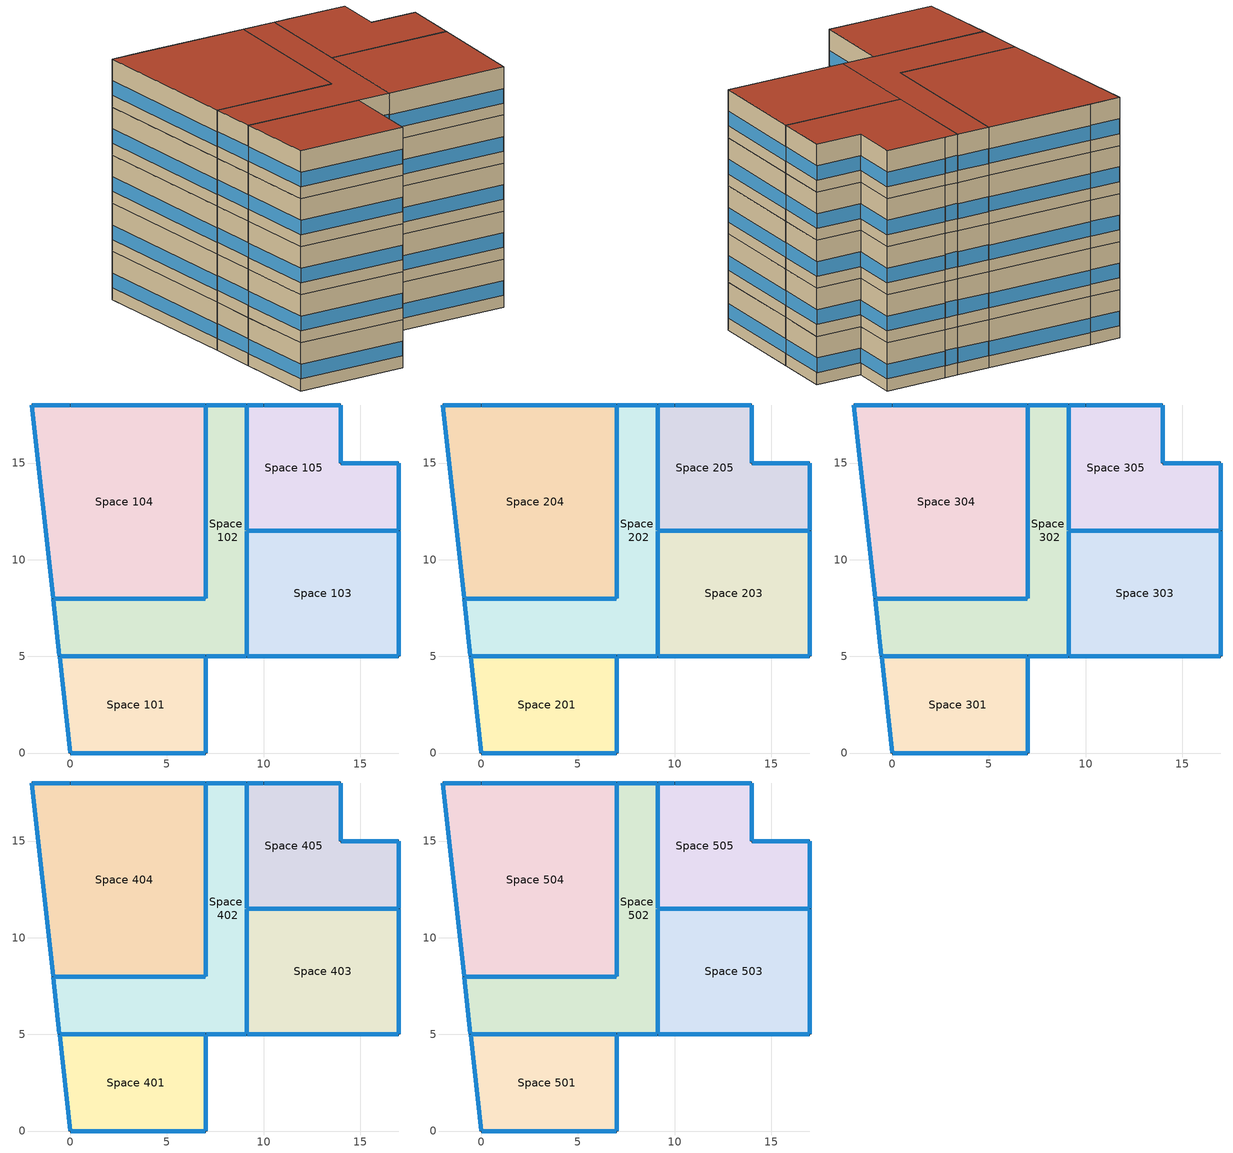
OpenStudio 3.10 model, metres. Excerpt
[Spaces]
Space 101
 floor ground: 7,5 7,0 0,0 -0.56,5 z0
 wall outside: -0.56,5 0,0 7,0 7,5 z0:3.05
 wall to Space 102: 7,5 -0.56,5 z0:3.05
 window inside: 6.97,5 -0.53,5 z0.76:1.68
 window: 7,0.03 7,4.97 / 0.03,0 6.97,0 / -0.55,4.97 0,0.03 z0.76:1.68
Space 102
 floor ground: 9.13,18 9.13,5 -0.56,5 -0.89,7.98 7,7.98 7,18 z0
 wall outside: 7,5 9.13,5 / -0.89,7.98 -0.56,5 / 9.13,18 7,18 z0:3.05
 wall to Space 104: 7,18 7,7.98 -0.89,7.98 z0:3.05
 wall to Space 105: 9.13,11.5 9.13,18 z0:3.05
 wall to Space 103: 9.13,5 9.13,11.5 z0:3.05
 window: 7.03,5 9.11,5 / 9.11,18 7.03,18 z0.76:1.7; -0.88,7.96 -0.56,5.03 z0.76:1.69
 window inside: 7,17.97 7,8.01 / 6.97,7.98 -0.86,7.98 / 9.13,11.53 9.13,17.97 / 9.13,5.03 9.13,11.47 z0.76:1.68
Space 103
 floor ground: 17,11.5 17,5 9.13,5 9.13,11.5 z0
 wall outside: 9.13,5 17,5 17,11.5 z0:3.05
 wall to Space 105: 17,11.5 9.13,11.5 z0:3.05
 window: 17,5.03 17,11.47 / 9.16,5 16.97,5 z0.76:1.68
 window inside: 16.97,11.5 9.16,11.5 z0.76:1.68
Space 104
 floor ground: 7,18 7,7.98 -0.89,7.98 -2,18 z0
 wall outside: 7,18 0,18 -2,18 -0.89,7.98 z0:3.05
 window: -2,17.97 -0.89,8.01 / 6.97,18 0.03,18 z0.76:1.68; -0.03,18 -1.97,18 z0.76:1.7
Space 105
 floor ground: 14,18 14,15 17,15 17,11.5 9.13,11.5 9.13,18 z0
 wall outside: 17,11.5 17,15 14,15 14,18 10,18 9.13,18 z0:3.05
 window: 14,15.03 14,17.97 / 13.97,18 10.03,18 / 16.97,15 14.03,15 / 17,11.53 17,14.97 z0.76:1.69; 9.97,18 9.16,18 z0.76:1.73
Space 201
 floor to Space 101: 7,5 7,0 0,0 -0.56,5 z3.05
 wall outside: -0.56,5 0,0 7,0 7,5 z3.05:6.1
 wall to Space 202: 7,5 -0.56,5 z3.05:6.1
 window: -0.55,4.97 0,0.03 / 7,0.03 7,4.97 / 0.03,0 6.97,0 z3.81:4.73
 window inside: 6.97,5 -0.53,5 z3.81:4.73
Space 202
 floor to Space 102: 9.13,18 9.13,5 -0.56,5 -0.89,7.98 7,7.98 7,18 z3.05
 wall outside: 7,5 9.13,5 / -0.89,7.98 -0.56,5 / 9.13,18 7,18 z3.05:6.1
 wall to Space 204: 7,18 7,7.98 -0.89,7.98 z3.05:6.1
 wall to Space 205: 9.13,11.5 9.13,18 z3.05:6.1
 wall to Space 203: 9.13,5 9.13,11.5 z3.05:6.1
 window: 9.11,18 7.03,18 / 7.03,5 9.11,5 / -0.88,7.96 -0.56,5.03 z3.81:4.74
 window inside: 9.13,5.03 9.13,11.47 / 6.97,7.98 -0.86,7.98 / 7,17.97 7,8.01 / 9.13,11.53 9.13,17.97 z3.81:4.73
Space 203
 floor to Space 103: 17,11.5 17,5 9.13,5 9.13,11.5 z3.05
 wall outside: 9.13,5 17,5 17,11.5 z3.05:6.1
 wall to Space 205: 17,11.5 9.13,11.5 z3.05:6.1
 window inside: 16.97,11.5 9.16,11.5 z3.81:4.73
 window: 17,5.03 17,11.47 / 9.16,5 16.97,5 z3.81:4.73
Space 204
 floor to Space 104: 7,18 7,7.98 -0.89,7.98 -2,18 z3.05
 wall outside: 7,18 0,18 -2,18 -0.89,7.98 z3.05:6.1
 window: -0.03,18 -1.97,18 z3.81:4.75; 6.97,18 0.03,18 / -2,17.97 -0.89,8.01 z3.81:4.73
Space 205
 floor to Space 105: 14,18 14,15 17,15 17,11.5 9.13,11.5 9.13,18 z3.05
 wall outside: 17,11.5 17,15 14,15 14,18 10,18 9.13,18 z3.05:6.1
 window: 9.97,18 9.16,18 z3.81:4.78; 13.97,18 10.03,18 z3.81:4.73; 14,15.03 14,17.97 / 16.97,15 14.03,15 / 17,11.53 17,14.97 z3.81:4.74
Space 301
 floor to Space 201: 7,5 7,0 0,0 -0.56,5 z6.1
 wall outside: -0.56,5 0,0 7,0 7,5 z6.1:9.14
 wall to Space 302: 7,5 -0.56,5 z6.1:9.14
 window: 7,0.03 7,4.97 / 0.03,0 6.97,0 / -0.55,4.97 0,0.03 z6.86:7.78
 window inside: 6.97,5 -0.53,5 z6.86:7.78
Space 302
 floor to Space 202: 9.13,18 9.13,5 -0.56,5 -0.89,7.98 7,7.98 7,18 z6.1
 wall outside: 7,5 9.13,5 / -0.89,7.98 -0.56,5 / 9.13,18 7,18 z6.1:9.14
 wall to Space 304: 7,18 7,7.98 -0.89,7.98 z6.1:9.14
 wall to Space 305: 9.13,11.5 9.13,18 z6.1:9.14
 wall to Space 303: 9.13,5 9.13,11.5 z6.1:9.14
 window inside: 6.97,7.98 -0.86,7.98 / 7,17.97 7,8.01 / 9.13,11.53 9.13,17.97 / 9.13,5.03 9.13,11.47 z6.86:7.78
 window: -0.88,7.96 -0.56,5.03 / 7.03,5 9.11,5 / 9.11,18 7.03,18 z6.86:7.79
Space 303
 floor to Space 203: 17,11.5 17,5 9.13,5 9.13,11.5 z6.1
 wall outside: 9.13,5 17,5 17,11.5 z6.1:9.14
 wall to Space 305: 17,11.5 9.13,11.5 z6.1:9.14
 window: 17,5.03 17,11.47 / 9.16,5 16.97,5 z6.86:7.78
 window inside: 16.97,11.5 9.16,11.5 z6.86:7.78
Space 304
 floor to Space 204: 7,18 7,7.98 -0.89,7.98 -2,18 z6.1
 wall outside: 7,18 0,18 -2,18 -0.89,7.98 z6.1:9.14
 window: 6.97,18 0.03,18 / -2,17.97 -0.89,8.01 z6.86:7.78; -0.03,18 -1.97,18 z6.86:7.79
Space 305
 floor to Space 205: 14,18 14,15 17,15 17,11.5 9.13,11.5 9.13,18 z6.1
 wall outside: 17,11.5 17,15 14,15 14,18 10,18 9.13,18 z6.1:9.14
 window: 9.97,18 9.16,18 z6.86:7.83; 13.97,18 10.03,18 / 17,11.53 17,14.97 z6.86:7.78; 14,15.03 14,17.97 / 16.97,15 14.03,15 z6.86:7.79
Space 401
 floor to Space 301: 7,5 7,0 0,0 -0.56,5 z9.14
 wall outside: -0.56,5 0,0 7,0 7,5 z9.14:12.19
 wall to Space 402: 7,5 -0.56,5 z9.14:12.19
 window: -0.55,4.97 0,0.03 / 7,0.03 7,4.97 / 0.03,0 6.97,0 z9.9:10.83
 window inside: 6.97,5 -0.53,5 z9.9:10.82
Space 402
 floor to Space 302: 9.13,18 9.13,5 -0.56,5 -0.89,7.98 7,7.98 7,18 z9.14
 wall outside: 7,5 9.13,5 / -0.89,7.98 -0.56,5 / 9.13,18 7,18 z9.14:12.19
 wall to Space 404: 7,18 7,7.98 -0.89,7.98 z9.14:12.19
 wall to Space 405: 9.13,11.5 9.13,18 z9.14:12.19
 wall to Space 403: 9.13,5 9.13,11.5 z9.14:12.19
 window inside: 9.13,5.03 9.13,11.47 / 9.13,11.53 9.13,17.97 z9.9:10.83; 6.97,7.98 -0.86,7.98 / 7,17.97 7,8.01 z9.9:10.82
 window: 9.11,18 7.03,18 / 7.03,5 9.11,5 z9.9:10.84; -0.88,7.96 -0.56,5.03 z9.9:10.83
Space 403
 floor to Space 303: 17,11.5 17,5 9.13,5 9.13,11.5 z9.14
 wall outside: 9.13,5 17,5 17,11.5 z9.14:12.19
 wall to Space 405: 17,11.5 9.13,11.5 z9.14:12.19
 window inside: 16.97,11.5 9.16,11.5 z9.9:10.82
 window: 17,5.03 17,11.47 z9.9:10.83; 9.16,5 16.97,5 z9.9:10.82
Space 404
 floor to Space 304: 7,18 7,7.98 -0.89,7.98 -2,18 z9.14
 wall outside: 7,18 0,18 -2,18 -0.89,7.98 z9.14:12.19
 window: -2,17.97 -0.89,8.01 z9.9:10.82; -0.03,18 -1.97,18 z9.9:10.84; 6.97,18 0.03,18 z9.9:10.83
Space 405
 floor to Space 305: 14,18 14,15 17,15 17,11.5 9.13,11.5 9.13,18 z9.14
 wall outside: 17,11.5 17,15 14,15 14,18 10,18 9.13,18 z9.14:12.19
 window: 9.97,18 9.16,18 z9.9:10.88; 13.97,18 10.03,18 / 14,15.03 14,17.97 / 16.97,15 14.03,15 / 17,11.53 17,14.97 z9.9:10.83
Space 501
 floor to Space 401: 7,5 7,0 0,0 -0.56,5 z12.19
 wall outside: -0.56,5 0,0 7,0 7,5 z12.19:15.24
 wall to Space 502: 7,5 -0.56,5 z12.19:15.24
 window: -0.55,4.97 0,0.03 / 7,0.03 7,4.97 z12.95:13.88; 0.03,0 6.97,0 z12.95:13.87
 window inside: 6.97,5 -0.53,5 z12.95:13.87
 roof outside: 7,0 7,5 -0.56,5 0,0 z15.24
Space 502
 floor to Space 402: 9.13,18 9.13,5 -0.56,5 -0.89,7.98 7,7.98 7,18 z12.19
 wall outside: 7,5 9.13,5 / -0.89,7.98 -0.56,5 / 9.13,18 7,18 z12.19:15.24
 wall to Space 504: 7,18 7,7.98 -0.89,7.98 z12.19:15.24
 wall to Space 505: 9.13,11.5 9.13,18 z12.19:15.24
 wall to Space 503: 9.13,5 9.13,11.5 z12.19:15.24
 window: 7.03,5 9.11,5 / 9.11,18 7.03,18 z12.95:13.89; -0.88,7.96 -0.56,5.03 z12.95:13.88
 window inside: 6.97,7.98 -0.86,7.98 / 7,17.97 7,8.01 / 9.13,11.53 9.13,17.97 / 9.13,5.03 9.13,11.47 z12.95:13.87
 roof outside: -0.56,5 9.13,5 9.13,18 7,18 7,7.98 -0.89,7.98 z15.24
Space 503
 floor to Space 403: 17,11.5 17,5 9.13,5 9.13,11.5 z12.19
 wall outside: 9.13,5 17,5 17,11.5 z12.19:15.24
 wall to Space 505: 17,11.5 9.13,11.5 z12.19:15.24
 window: 17,5.03 17,11.47 / 9.16,5 16.97,5 z12.95:13.87
 window inside: 16.97,11.5 9.16,11.5 z12.95:13.87
 roof outside: 17,5 17,11.5 9.13,11.5 9.13,5 z15.24
Space 504
 floor to Space 404: 7,18 7,7.98 -0.89,7.98 -2,18 z12.19
 wall outside: 7,18 0,18 -2,18 -0.89,7.98 z12.19:15.24
 window: 6.97,18 0.03,18 / -2,17.97 -0.89,8.01 z12.95:13.87; -0.03,18 -1.97,18 z12.95:13.89
 roof outside: 7,7.98 7,18 -2,18 -0.89,7.98 z15.24
Space 505
 floor to Space 405: 14,18 14,15 17,15 17,11.5 9.13,11.5 9.13,18 z12.19
 wall outside: 17,11.5 17,15 14,15 14,18 10,18 9.13,18 z12.19:15.24
 window: 14,15.03 14,17.97 / 13.97,18 10.03,18 / 16.97,15 14.03,15 / 17,11.53 17,14.97 z12.95:13.88; 9.97,18 9.16,18 z12.95:13.92
 roof outside: 17,11.5 17,15 14,15 14,18 9.13,18 9.13,11.5 z15.24
[Building]
Building 1
[Site]
Montreal-Trudeau Intl AP: Latitude {deg}=45.4706; Longitude {deg}=-73.7408; Time Zone {hr}=-5; Elevation {m}=36; Keep Site Location Information=No
[ClimateZones]
Climate Zone Institution Name 1=ASHRAE; Climate Zone Document Name 1=ANSI/ASHRAE Standard 169; Climate Zone Document Year 1=2006; Climate Zone Value 1=6A; Climate Zone Institution Name 2=CEC; Climate Zone Document Name 2=California Climate Zone Descriptions; Climate Zone Document Year 2=1995; Climate Zone Value 2=6
[SizingPeriod:DesignDay] Barometric Pressure {Pa}=100893; Rain Indicator=No; Snow Indicator=No; Day of Month=21; Daylight Saving Time Indicator=No; Dry-Bulb Temperature Range Modifier Type=DefaultMultipliers
Name | Maximum Dry-Bulb Temperature {C} | Daily Dry-Bulb Temperature Range {deltaC} | Wind Speed {m/s} | Wind Direction {deg} | Sky Clearness | Month | Day Type | Humidity Condition Type | Wetbulb or DewPoint at Maximum Dry-Bulb {C} | Solar Model Indicator | ASHRAE Clear Sky Optical Depth for Beam Irradiance | ASHRAE Clear Sky Optical Depth for Diffuse Irradiance | Enthalpy at Maximum Dry-Bulb {J/kg}
Montreal Int'l Ann Htg 99.6% Condns DB | -23.7 | 0 | 3.9 | 260 | 0 | 1 | WinterDesignDay | Wetbulb | -23.7 | ASHRAEClearSky
Montreal Int'l Ann Htg 99% Condns DB | -21.1 | 0 | 3.9 | 260 | 0 | 1 | WinterDesignDay | Wetbulb | -21.1 | ASHRAEClearSky
Montreal Int'l Ann Hum_n 99.6% Condns DP=>MCDB | -23 | 0 | 3.9 | 260 | 0 | 1 | WinterDesignDay | Dewpoint | -30.5 | ASHRAEClearSky
Montreal Int'l Ann Hum_n 99% Condns DP=>MCDB | -20.6 | 0 | 3.9 | 260 | 0 | 1 | WinterDesignDay | Dewpoint | -27.9 | ASHRAEClearSky
Montreal Int'l Ann Htg Wind 99.6% Condns WS=>MCDB | -5.3 | 0 | 12.9 | 260 | 0 | 1 | WinterDesignDay | Wetbulb | -5.3 | ASHRAEClearSky
Montreal Int'l Ann Htg Wind 99% Condns WS=>MCDB | -7.9 | 0 | 11.5 | 260 | 0 | 1 | WinterDesignDay | Wetbulb | -7.9 | ASHRAEClearSky
Montreal Int'l Ann Clg .4% Condns DB=>MWB | 30 | 9.3 | 4.9 | 220 |  | 7 | SummerDesignDay | Wetbulb | 22.1 | ASHRAETau | 0.465 | 1.966
Montreal Int'l Ann Clg 1% Condns DB=>MWB | 28.5 | 9.3 | 4.9 | 220 |  | 7 | SummerDesignDay | Wetbulb | 21.1 | ASHRAETau | 0.465 | 1.966
Montreal Int'l Ann Clg 2% Condns DB=>MWB | 27.1 | 9.3 | 4.9 | 220 |  | 7 | SummerDesignDay | Wetbulb | 20.2 | ASHRAETau | 0.465 | 1.966
Montreal Int'l Ann Clg .4% Condns WB=>MDB | 28.1 | 9.3 | 4.9 | 220 |  | 7 | SummerDesignDay | Wetbulb | 23.2 | ASHRAETau | 0.465 | 1.966
Montreal Int'l Ann Clg 1% Condns WB=>MDB | 26.6 | 9.3 | 4.9 | 220 |  | 7 | SummerDesignDay | Wetbulb | 22.2 | ASHRAETau | 0.465 | 1.966
Montreal Int'l Ann Clg 2% Condns WB=>MDB | 25.6 | 9.3 | 4.9 | 220 |  | 7 | SummerDesignDay | Wetbulb | 21.4 | ASHRAETau | 0.465 | 1.966
Montreal Int'l Ann Clg .4% Condns DP=>MDB | 26 | 9.3 | 4.9 | 220 |  | 7 | SummerDesignDay | Dewpoint | 21.6 | ASHRAETau | 0.465 | 1.966
Montreal Int'l Ann Clg 1% Condns DP=>MDB | 25.2 | 9.3 | 4.9 | 220 |  | 7 | SummerDesignDay | Dewpoint | 20.7 | ASHRAETau | 0.465 | 1.966
Montreal Int'l Ann Clg 2% Condns DP=>MDB | 24.2 | 9.3 | 4.9 | 220 |  | 7 | SummerDesignDay | Dewpoint | 19.8 | ASHRAETau | 0.465 | 1.966
Montreal Int'l Ann Clg .4% Condns Enth=>MDB | 28.1 | 9.3 | 4.9 | 220 |  | 7 | SummerDesignDay | Enthalpy | 23 | ASHRAETau | 0.465 | 1.966 | 69300
Montreal Int'l Ann Clg 1% Condns Enth=>MDB | 26.7 | 9.3 | 4.9 | 220 |  | 7 | SummerDesignDay | Enthalpy | 23 | ASHRAETau | 0.465 | 1.966 | 65500
Montreal Int'l Ann Clg 2% Condns Enth=>MDB | 25.6 | 9.3 | 4.9 | 220 |  | 7 | SummerDesignDay | Enthalpy | 23 | ASHRAETau | 0.465 | 1.966 | 62300
[Construction]
Typical Interior Partition 4; Typical Interior Door 4: G05 25mm wood 1
Typical Interior Floor: 100mm Normalweight concrete floor, CP02 CARPET PAD 3
Typical Interior Wall: G01 13mm gypsum board, G01 13mm gypsum board
Typical Interior Ceiling: CP02 CARPET PAD 3, 100mm Normalweight concrete floor
Customized Fenestration: u=3.36: Fenestration U=3.32 0.66 1
Typical Insulated Metal Door 2: F08 Metal surface 1, Typical Insulation R-2.17 1
U 0.88 SHGC 0.16 Sgl Ref-A-L Clr 6mm 1: REF A CLEAR LO 6MM 1
Typical Overhead Door 1: Typical Insulation R-2.17 1
Typical Interior Window: Clear 3mm 1
AQ_MURB_2024_MURB Wall Pre 1950 6A 1: AQNC2024brick (fired clay), AQNC2024NMair less15 mm, Generic Wall Air Gap, AQNC2024gypsum board
AQ_MURB_2024_MURB ground Pre 1950 6A 1; AQ_MURB_2024_MURB ground Pre 1950 6A; AQ_MURB_2024_MURB ground Pre 1950 6A 2: AQNC2024standard concrete, AQNC2024NMair less15 mm, AQNC2024standard concrete
AQ_MURB_2024_MURB roof Pre 1950 6A: AQNC2024built-up roofing 1, AQNC2024NMair less15 mm
[Material] Thermal Absorptance=0.9
Name | Roughness | Thickness {m} | Conductivity {W/m-K} | Density {kg/m3} | Specific Heat {J/kg-K} | Solar Absorptance | Visible Absorptance
G05 25mm wood 1 | MediumSmooth | 0.0254 | 0.15 | 608 | 1630 | 0.5 | 0.5
Generic Wall Air Gap | Smooth | 0.1 | 0.667 | 1.28 | 1000 | 0.7 | 0.7
100mm Normalweight concrete floor | MediumRough | 0.1016 | 2.31045 | 2322 | 832.557 | 0.7 | 0.7
G01 13mm gypsum board | Smooth | 0.0127 | 0.160031 | 800.001 | 1090.73 | 0.7 | 0.5
F08 Metal surface 1 | Smooth | 0.0008 | 45.28 | 7824 | 500 | 0.7 | 0.7
AQNC2024brick (fired clay) | MediumRough | 0.1 | 1.43 | 2400 | 840 | 0.7 | 0.7
AQNC2024gypsum board | MediumRough | 0.1 | 0.159 | 800 | 1090 | 0.7 | 0.7
AQNC2024standard concrete | MediumRough | 0.1 | 2.5 | 2400 | 840 | 0.7 | 0.7
AQNC2024built-up roofing 1 | MediumRough | 0.1 | 0.162 | 1121 | 1470 | 0.7 | 0.7
[Material:NoMass] Thermal Absorptance=0.9; Solar Absorptance=0.7
Name | Roughness | Thermal Resistance {m2-K/W} | Visible Absorptance
CP02 CARPET PAD 3 | Smooth | 0.21648 | 0.8
Typical Insulation R-2.17 1 | Smooth | 0.381975 | 0.7
AQNC2024NMair less15 mm | MediumRough | 0.16 | 0.7
[WindowMaterial:Glazing] Optical Data Type=SpectralAverage; Infrared Transmittance at Normal Incidence=0; Front Side Infrared Hemispherical Emissivity=0.84; Conductivity {W/m-K}=0.9; Dirt Correction Factor for Solar and Visible Transmittance=1; Solar Diffusing=No
Name | Thickness {m} | Solar Transmittance at Normal Incidence | Front Side Solar Reflectance at Normal Incidence | Back Side Solar Reflectance at Normal Incidence | Visible Transmittance at Normal Incidence | Front Side Visible Reflectance at Normal Incidence | Back Side Visible Reflectance at Normal Incidence | Back Side Infrared Hemispherical Emissivity
REF A CLEAR LO 6MM 1 | 0.006 | 0.066 | 0.341 | 0.493 | 0.08 | 0.41 | 0.37 | 0.4
Clear 3mm 1 | 0.003 | 0.837 | 0.075 | 0.075 | 0.898 | 0.081 | 0.081 | 0.84
[WindowMaterial:Blind]
Window Material Blind 1: Slat Width {m}=0.025; Slat Separation {m}=0.01875; Front Side Slat Beam Solar Reflectance=0.5; Back Side Slat Beam Solar Reflectance=0.5; Front Side Slat Diffuse Solar Reflectance=0.5; Back Side Slat Diffuse Solar Reflectance=0.5; Slat Beam Visible Transmittance=0
[DefaultConstructionSet]
Zone Pre1950 6A: Default Exterior Surface Constructions=Default Surface Constructions 1696; Default Interior Surface Constructions=Default Surface Constructions 1697; Default Ground Contact Surface Constructions=Default Surface Constructions 1675; Default Exterior SubSurface Constructions=Default Sub Surface Constructions 1113; Default Interior SubSurface Constructions=Default Sub Surface Constructions 1114; Interior Partition Construction=Typical Interior Partition 4
[DefaultSurfaceConstructions]
Name | Floor Construction | Wall Construction | Roof Ceiling Construction
Default Surface Constructions 1696 | AQ_MURB_2024_MURB ground Pre 1950 6A 1 | AQ_MURB_2024_MURB Wall Pre 1950 6A 1 | AQ_MURB_2024_MURB roof Pre 1950 6A
Default Surface Constructions 1697 | Typical Interior Floor | Typical Interior Wall | Typical Interior Ceiling
Default Surface Constructions 1675 | AQ_MURB_2024_MURB ground Pre 1950 6A 2 | AQ_MURB_2024_MURB ground Pre 1950 6A
[DefaultSubSurfaceConstructions]
Name | Fixed Window Construction | Operable Window Construction | Door Construction | Glass Door Construction | Overhead Door Construction | Tubular Daylight Dome Construction | Tubular Daylight Diffuser Construction
Default Sub Surface Constructions 1113 | Customized Fenestration: u=3.36 | Customized Fenestration: u=3.36 | Typical Insulated Metal Door 2 | U 0.88 SHGC 0.16 Sgl Ref-A-L Clr 6mm 1 | Typical Overhead Door 1 | Typical Interior Window | Typical Interior Window
Default Sub Surface Constructions 1114 | Typical Interior Window | Typical Interior Window | Typical Interior Door 4
[WindowMaterial:SimpleGlazingSystem]
Fenestration U=3.32 0.66 1: U-Factor {W/m2-K}=3.32; Solar Heat Gain Coefficient=0.66; Visible Transmittance=0.21
[ThermostatSetpoint:DualSetpoint] Heating Setpoint Temperature Schedule=NECB-G-Thermostat Setpoint-Heating; Cooling Setpoint Temperature Schedule=NECB-G-Thermostat Setpoint-Cooling
Thermostat Setpoint Dual Setpoint 1; Thermostat Setpoint Dual Setpoint 2; Thermostat Setpoint Dual Setpoint 3; Thermostat Setpoint Dual Setpoint 4; Thermostat Setpoint Dual Setpoint 5; Thermostat Setpoint Dual Setpoint 6; Thermostat Setpoint Dual Setpoint 7; Thermostat Setpoint Dual Setpoint 8; Thermostat Setpoint Dual Setpoint 9; Thermostat Setpoint Dual Setpoint 10; Thermostat Setpoint Dual Setpoint 11; Thermostat Setpoint Dual Setpoint 12; Thermostat Setpoint Dual Setpoint 13; Thermostat Setpoint Dual Setpoint 14; Thermostat Setpoint Dual Setpoint 15; Thermostat Setpoint Dual Setpoint 16; Thermostat Setpoint Dual Setpoint 17; Thermostat Setpoint Dual Setpoint 18; Thermostat Setpoint Dual Setpoint 19; Thermostat Setpoint Dual Setpoint 20; Thermostat Setpoint Dual Setpoint 21; Thermostat Setpoint Dual Setpoint 22; Thermostat Setpoint Dual Setpoint 23; Thermostat Setpoint Dual Setpoint 24; Thermostat Setpoint Dual Setpoint 25
[ShadingControl]
Shading Control 1: Shading Type=InteriorBlind; Shading Device Material=Window Material Blind 1; Multiple Surface Control Type=Sequential
[BuildingStory] Nominal Floor to Floor Height {m}=3.048
Name | Nominal Z Coordinate {m}
Building Story 1 | 0
Building Story 2 | 3.048
Building Story 3 | 6.096
Building Story 4 | 9.144
Building Story 5 | 12.192
[Space]
Name | Space Type | Building Story | Thermal Zone
Space 101 | MURB small | Building Story 1 | Thermal Zone 2
Space 102 | MURB lobby | Building Story 1 | Thermal Zone 6
Space 103 | MURB small | Building Story 1 | Thermal Zone 8
Space 104 | MURB large | Building Story 1 | Thermal Zone 1
Space 105 | MURB small | Building Story 1 | Thermal Zone 10
Space 201 | MURB small | Building Story 2 | Thermal Zone 4
Space 202 | MURB lobby | Building Story 2 | Thermal Zone 9
Space 203 | MURB small | Building Story 2 | Thermal Zone 11
Space 204 | MURB large | Building Story 2 | Thermal Zone 13
Space 205 | MURB small | Building Story 2 | Thermal Zone 14
Space 301 | MURB small | Building Story 3 | Thermal Zone 15
Space 302 | MURB lobby | Building Story 3 | Thermal Zone 16
Space 303 | MURB small | Building Story 3 | Thermal Zone 7
Space 304 | MURB large | Building Story 3 | Thermal Zone 12
Space 305 | MURB small | Building Story 3 | Thermal Zone 17
Space 401 | MURB small | Building Story 4 | Thermal Zone 5
Space 402 | MURB lobby | Building Story 4 | Thermal Zone 18
Space 403 | MURB small | Building Story 4 | Thermal Zone 19
Space 404 | MURB large | Building Story 4 | Thermal Zone 20
Space 405 | MURB small | Building Story 4 | Thermal Zone 21
Space 501 | MURB small | Building Story 5 | Thermal Zone 22
Space 502 | MURB lobby | Building Story 5 | Thermal Zone 23
Space 503 | MURB small | Building Story 5 | Thermal Zone 3
Space 504 | MURB large | Building Story 5 | Thermal Zone 24
Space 505 | MURB small | Building Story 5 | Thermal Zone 25
[ThermalZone] Use Ideal Air Loads=No
Name | Thermostat
Thermal Zone 1 | Thermostat Setpoint Dual Setpoint 1
Thermal Zone 2 | Thermostat Setpoint Dual Setpoint 16
Thermal Zone 3 | Thermostat Setpoint Dual Setpoint 20
Thermal Zone 4 | Thermostat Setpoint Dual Setpoint 19
Thermal Zone 5 | Thermostat Setpoint Dual Setpoint 18
Thermal Zone 6 | Thermostat Setpoint Dual Setpoint 2
Thermal Zone 7 | Thermostat Setpoint Dual Setpoint 3
Thermal Zone 8 | Thermostat Setpoint Dual Setpoint 8
Thermal Zone 9 | Thermostat Setpoint Dual Setpoint 15
Thermal Zone 10 | Thermostat Setpoint Dual Setpoint 4
Thermal Zone 11 | Thermostat Setpoint Dual Setpoint 5
Thermal Zone 12 | Thermostat Setpoint Dual Setpoint 6
Thermal Zone 13 | Thermostat Setpoint Dual Setpoint 7
Thermal Zone 14 | Thermostat Setpoint Dual Setpoint 17
Thermal Zone 15 | Thermostat Setpoint Dual Setpoint 9
Thermal Zone 16 | Thermostat Setpoint Dual Setpoint 10
Thermal Zone 17 | Thermostat Setpoint Dual Setpoint 11
Thermal Zone 18 | Thermostat Setpoint Dual Setpoint 12
Thermal Zone 19 | Thermostat Setpoint Dual Setpoint 13
Thermal Zone 20 | Thermostat Setpoint Dual Setpoint 14
Thermal Zone 21 | Thermostat Setpoint Dual Setpoint 21
Thermal Zone 22 | Thermostat Setpoint Dual Setpoint 23
Thermal Zone 23 | Thermostat Setpoint Dual Setpoint 24
Thermal Zone 24 | Thermostat Setpoint Dual Setpoint 25
Thermal Zone 25 | Thermostat Setpoint Dual Setpoint 22
[Sizing:Zone] Zone Cooling Design Supply Air Temperature Input Method=SupplyAirTemperature; Zone Cooling Design Supply Air Temperature {C}=14; Zone Cooling Design Supply Air Temperature Difference {deltaC}=11.11; Zone Heating Design Supply Air Temperature Input Method=SupplyAirTemperature; Zone Heating Design Supply Air Temperature {C}=40; Zone Heating Design Supply Air Temperature Difference {deltaC}=11.11; Zone Cooling Design Supply Air Humidity Ratio {kg-H2O/kg-air}=0.0085; Zone Heating Design Supply Air Humidity Ratio {kg-H2O/kg-air}=0.008; Cooling Design Air Flow Method=DesignDay; Heating Design Air Flow Method=DesignDay; Account for Dedicated Outdoor Air System=No; Dedicated Outdoor Air System Control Strategy=NeutralSupplyAir; Dedicated Outdoor Air Low Setpoint Temperature for Design {C}=autosize; Dedicated Outdoor Air High Setpoint Temperature for Design {C}=autosize; Zone Load Sizing Method=Sensible Load Only No Latent Load; Zone Latent Cooling Design Supply Air Humidity Ratio Input Method=HumidityRatioDifference; Zone Cooling Design Supply Air Humidity Ratio Difference {kgWater/kgDryAir}=0.005; Zone Latent Heating Design Supply Air Humidity Ratio Input Method=HumidityRatioDifference; Zone Humidification Design Supply Air Humidity Ratio Difference {kgWater/kgDryAir}=0.005; Sizing Option=Coincident
Thermal Zone 1; Thermal Zone 2; Thermal Zone 3; Thermal Zone 4; Thermal Zone 5; Thermal Zone 6; Thermal Zone 7; Thermal Zone 8; Thermal Zone 9; Thermal Zone 10; Thermal Zone 11; Thermal Zone 12; Thermal Zone 13; Thermal Zone 14; Thermal Zone 15; Thermal Zone 16; Thermal Zone 17; Thermal Zone 18; Thermal Zone 19; Thermal Zone 20; Thermal Zone 21; Thermal Zone 22; Thermal Zone 23; Thermal Zone 24; Thermal Zone 25
[Zone equipment]
Thermal Zone 1: Elec Baseboard, PTHP
Thermal Zone 2: Elec Baseboard 15, PTHP 15
Thermal Zone 3: Elec Baseboard 19, PTHP 19
Thermal Zone 4: Elec Baseboard 18, PTHP 18
Thermal Zone 5: Elec Baseboard 17, PTHP 17
Thermal Zone 6: Elec Baseboard 1, PTHP 1
Thermal Zone 7: Elec Baseboard 2, PTHP 2
Thermal Zone 8: Elec Baseboard 7, PTHP 7
Thermal Zone 9: Elec Baseboard 14, PTHP 14
Thermal Zone 10: Elec Baseboard 3, PTHP 3
Thermal Zone 11: Elec Baseboard 4, PTHP 4
Thermal Zone 12: Elec Baseboard 5, PTHP 5
Thermal Zone 13: Elec Baseboard 6, PTHP 6
Thermal Zone 14: Elec Baseboard 16, PTHP 16
Thermal Zone 15: Elec Baseboard 8, PTHP 8
Thermal Zone 16: Elec Baseboard 9, PTHP 9
Thermal Zone 17: Elec Baseboard 10, PTHP 10
Thermal Zone 18: Elec Baseboard 11, PTHP 11
Thermal Zone 19: Elec Baseboard 12, PTHP 12
Thermal Zone 20: Elec Baseboard 13, PTHP 13
Thermal Zone 21: Elec Baseboard 20, PTHP 20
Thermal Zone 22: Elec Baseboard 22, PTHP 22
Thermal Zone 23: Elec Baseboard 23, PTHP 23
Thermal Zone 24: Elec Baseboard 24, PTHP 24
Thermal Zone 25: Elec Baseboard 21, PTHP 21
[DefaultScheduleSet]
Name | Number of People Schedule | People Activity Level Schedule | Electric Equipment Schedule | Hot Water Equipment Schedule | Infiltration Schedule | Lighting Schedule
MidriseApartment Apartment Schedule Set 5 | MidriseApartment Apartment Occ 3 | MidriseApartment Activity 3 | MURB Appliances and lighting | MURB hot water equipment schedule | MidriseApartment Infil 13
MidriseApartment Corridor Schedule Set 1 |  |  | ApartmentMidRise BLDG_ELEVATORS Pre2004 |  | MidriseApartment Infil 1 | MidriseApartment Corridor Light 2
[ElectricEquipment:Definition] Design Level Calculation Method=EquipmentLevel
Name | Design Level {W} | Fraction Radiant | Fraction Latent | Fraction Lost
Autres | 740 | 0.2
Chauffeau | 941.6 | 0 | 0.1 | 0.9
Congelateur | 17.4 | 0 | 0.1 | 0.9
Fourcuisiniere | 313 | 0.2 | 0.1 | 0.1
Laveuse | 27.82 | 0.2 | 0 | 0.1
Lavevaisselle | 30.59 | 0.1 | 0.1 | 0.8
Refrigerateur | 116.78 | 0 | 0.1 | 0.9
Secheuse | 276.7 | 0.2 | 0 | 0.8
[People:Definition]
MidriseApartment Apartment People Definition: Number of People Calculation Method=People/Area; People per Space Floor Area {person/m2}=0.0283091; Fraction Radiant=0.3
[SpaceType] Default Construction Set=Zone Pre1950 6A
Name | Default Schedule Set
MURB large; MURB small | MidriseApartment Apartment Schedule Set 5
MURB lobby | MidriseApartment Corridor Schedule Set 1
[People] People Definition=MidriseApartment Apartment People Definition; Multiplier=1
Name | Space or SpaceType
People 1 | MURB large
People 2 | MURB small
[ZoneHVAC:Baseboard:Convective:Electric] Availability Schedule=Always On Discrete hvac_library; Nominal Capacity {W}=autosize; Efficiency=1
Elec Baseboard; Elec Baseboard 1; Elec Baseboard 2; Elec Baseboard 3; Elec Baseboard 4; Elec Baseboard 5; Elec Baseboard 6; Elec Baseboard 7; Elec Baseboard 8; Elec Baseboard 9; Elec Baseboard 10; Elec Baseboard 11; Elec Baseboard 12; Elec Baseboard 13; Elec Baseboard 14; Elec Baseboard 15; Elec Baseboard 16; Elec Baseboard 17; Elec Baseboard 18; Elec Baseboard 19; Elec Baseboard 20; Elec Baseboard 21; Elec Baseboard 22; Elec Baseboard 23; Elec Baseboard 24
[ZoneHVAC:PackagedTerminalHeatPump] Availability Schedule=Always On Discrete hvac_library; Supply Air Flow Rate During Cooling Operation {m3/s}=Autosize; Supply Air Flow Rate During Heating Operation {m3/s}=Autosize; Supply Air Flow Rate When No Cooling or Heating is Needed {m3/s}=Autosize; No Load Supply Air Flow Rate Control Set To Low Speed=Yes; Outdoor Air Flow Rate During Cooling Operation {m3/s}=Autosize; Outdoor Air Flow Rate During Heating Operation {m3/s}=Autosize; Outdoor Air Flow Rate When No Cooling or Heating is Needed {m3/s}=Autosize; Maximum Supply Air Temperature from Supplemental Heater {C}=Autosize; Supply Air Fan Operating Mode Schedule=Always On Discrete hvac_library
Name | Supply Air Fan | Heating Coil | Cooling Coil | Supplemental Heating Coil
PTHP | PTHP CV Fan | PTHP 1 Spd DX Htg Coil | PTHP 1 Spd DX Clg Coil | PTHP Elec Htg Backup Coil
PTHP 1 | PTHP CV Fan 1 | PTHP 1 Spd DX Htg Coil 1 | PTHP 1 Spd DX Clg Coil 1 | PTHP Elec Htg Backup Coil 1
PTHP 2 | PTHP CV Fan 2 | PTHP 1 Spd DX Htg Coil 2 | PTHP 1 Spd DX Clg Coil 2 | PTHP Elec Htg Backup Coil 2
PTHP 3 | PTHP CV Fan 3 | PTHP 1 Spd DX Htg Coil 3 | PTHP 1 Spd DX Clg Coil 3 | PTHP Elec Htg Backup Coil 3
PTHP 4 | PTHP CV Fan 4 | PTHP 1 Spd DX Htg Coil 4 | PTHP 1 Spd DX Clg Coil 4 | PTHP Elec Htg Backup Coil 4
PTHP 5 | PTHP CV Fan 5 | PTHP 1 Spd DX Htg Coil 5 | PTHP 1 Spd DX Clg Coil 5 | PTHP Elec Htg Backup Coil 5
PTHP 6 | PTHP CV Fan 6 | PTHP 1 Spd DX Htg Coil 6 | PTHP 1 Spd DX Clg Coil 6 | PTHP Elec Htg Backup Coil 6
PTHP 7 | PTHP CV Fan 7 | PTHP 1 Spd DX Htg Coil 7 | PTHP 1 Spd DX Clg Coil 7 | PTHP Elec Htg Backup Coil 7
PTHP 8 | PTHP CV Fan 8 | PTHP 1 Spd DX Htg Coil 8 | PTHP 1 Spd DX Clg Coil 8 | PTHP Elec Htg Backup Coil 8
PTHP 9 | PTHP CV Fan 9 | PTHP 1 Spd DX Htg Coil 9 | PTHP 1 Spd DX Clg Coil 9 | PTHP Elec Htg Backup Coil 9
PTHP 10 | PTHP CV Fan 10 | PTHP 1 Spd DX Htg Coil 10 | PTHP 1 Spd DX Clg Coil 10 | PTHP Elec Htg Backup Coil 10
PTHP 11 | PTHP CV Fan 11 | PTHP 1 Spd DX Htg Coil 11 | PTHP 1 Spd DX Clg Coil 11 | PTHP Elec Htg Backup Coil 11
PTHP 12 | PTHP CV Fan 12 | PTHP 1 Spd DX Htg Coil 12 | PTHP 1 Spd DX Clg Coil 12 | PTHP Elec Htg Backup Coil 12
PTHP 13 | PTHP CV Fan 13 | PTHP 1 Spd DX Htg Coil 13 | PTHP 1 Spd DX Clg Coil 13 | PTHP Elec Htg Backup Coil 13
PTHP 14 | PTHP CV Fan 14 | PTHP 1 Spd DX Htg Coil 14 | PTHP 1 Spd DX Clg Coil 14 | PTHP Elec Htg Backup Coil 14
PTHP 15 | PTHP CV Fan 15 | PTHP 1 Spd DX Htg Coil 15 | PTHP 1 Spd DX Clg Coil 15 | PTHP Elec Htg Backup Coil 15
PTHP 16 | PTHP CV Fan 16 | PTHP 1 Spd DX Htg Coil 16 | PTHP 1 Spd DX Clg Coil 16 | PTHP Elec Htg Backup Coil 16
PTHP 17 | PTHP CV Fan 17 | PTHP 1 Spd DX Htg Coil 17 | PTHP 1 Spd DX Clg Coil 17 | PTHP Elec Htg Backup Coil 17
PTHP 18 | PTHP CV Fan 18 | PTHP 1 Spd DX Htg Coil 18 | PTHP 1 Spd DX Clg Coil 18 | PTHP Elec Htg Backup Coil 18
PTHP 19 | PTHP CV Fan 19 | PTHP 1 Spd DX Htg Coil 19 | PTHP 1 Spd DX Clg Coil 19 | PTHP Elec Htg Backup Coil 19
PTHP 20 | PTHP CV Fan 20 | PTHP 1 Spd DX Htg Coil 20 | PTHP 1 Spd DX Clg Coil 20 | PTHP Elec Htg Backup Coil 20
PTHP 21 | PTHP CV Fan 21 | PTHP 1 Spd DX Htg Coil 21 | PTHP 1 Spd DX Clg Coil 21 | PTHP Elec Htg Backup Coil 21
PTHP 22 | PTHP CV Fan 22 | PTHP 1 Spd DX Htg Coil 22 | PTHP 1 Spd DX Clg Coil 22 | PTHP Elec Htg Backup Coil 22
PTHP 23 | PTHP CV Fan 23 | PTHP 1 Spd DX Htg Coil 23 | PTHP 1 Spd DX Clg Coil 23 | PTHP Elec Htg Backup Coil 23
PTHP 24 | PTHP CV Fan 24 | PTHP 1 Spd DX Htg Coil 24 | PTHP 1 Spd DX Clg Coil 24 | PTHP Elec Htg Backup Coil 24
[Fan:ConstantVolume] Availability Schedule=Always On Discrete hvac_library; Maximum Flow Rate {m3/s}=AutoSize
PTHP CV Fan; PTHP CV Fan 1; PTHP CV Fan 2; PTHP CV Fan 3; PTHP CV Fan 4; PTHP CV Fan 5; PTHP CV Fan 6; PTHP CV Fan 7; PTHP CV Fan 8; PTHP CV Fan 9; PTHP CV Fan 10; PTHP CV Fan 11; PTHP CV Fan 12; PTHP CV Fan 13; PTHP CV Fan 14; PTHP CV Fan 15; PTHP CV Fan 16; PTHP CV Fan 17; PTHP CV Fan 18; PTHP CV Fan 19; PTHP CV Fan 20; PTHP CV Fan 21; PTHP CV Fan 22; PTHP CV Fan 23; PTHP CV Fan 24
[Coil:Heating:DX:SingleSpeed] Availability Schedule=Always On Discrete hvac_library; Rated Total Heating Capacity {W}=2.22045e-16; Rated COP {W/W}=5; Rated Air Flow Rate {m3/s}=Autosize; Rated Supply Fan Power Per Volume Flow Rate 2017 {W/(m3/s)}=773.3; Rated Supply Fan Power Per Volume Flow Rate 2023 {W/(m3/s)}=934.4; Total Heating Capacity Function of Temperature Curve=OS:Curve:Biquadratic 11; Total Heating Capacity Function of Flow Fraction Curve=OS:Curve:Quadratic 14; Energy Input Ratio Function of Temperature Curve=OS:Curve:Biquadratic 12; Energy Input Ratio Function of Flow Fraction Curve=OS:Curve:Quadratic 15; Part Load Fraction Correlation Curve=OS:Curve:Quadratic 16; Defrost Strategy=Resistive; Defrost Control=Timed; Defrost Time Period Fraction=0.166667; Resistive Defrost Heater Capacity {W}=2000
PTHP 1 Spd DX Htg Coil; PTHP 1 Spd DX Htg Coil 1; PTHP 1 Spd DX Htg Coil 2; PTHP 1 Spd DX Htg Coil 3; PTHP 1 Spd DX Htg Coil 4; PTHP 1 Spd DX Htg Coil 5; PTHP 1 Spd DX Htg Coil 6; PTHP 1 Spd DX Htg Coil 7; PTHP 1 Spd DX Htg Coil 8; PTHP 1 Spd DX Htg Coil 9; PTHP 1 Spd DX Htg Coil 10; PTHP 1 Spd DX Htg Coil 11; PTHP 1 Spd DX Htg Coil 12; PTHP 1 Spd DX Htg Coil 13; PTHP 1 Spd DX Htg Coil 14; PTHP 1 Spd DX Htg Coil 15; PTHP 1 Spd DX Htg Coil 16; PTHP 1 Spd DX Htg Coil 17; PTHP 1 Spd DX Htg Coil 18; PTHP 1 Spd DX Htg Coil 19; PTHP 1 Spd DX Htg Coil 20; PTHP 1 Spd DX Htg Coil 21; PTHP 1 Spd DX Htg Coil 22; PTHP 1 Spd DX Htg Coil 23; PTHP 1 Spd DX Htg Coil 24
[Coil:Cooling:DX:SingleSpeed] Availability Schedule=Always On Discrete hvac_library; Rated Total Cooling Capacity {W}=Autosize; Rated Sensible Heat Ratio=Autosize; Rated COP {W/W}=3; Rated Air Flow Rate {m3/s}=Autosize; Rated Evaporator Fan Power Per Volume Flow Rate 2017 {W/(m3/s)}=773.3; Rated Evaporator Fan Power Per Volume Flow Rate 2023 {W/(m3/s)}=934.4; Total Cooling Capacity Function of Temperature Curve=OS:Curve:Biquadratic 9; Total Cooling Capacity Function of Flow Fraction Curve=OS:Curve:Quadratic 11; Energy Input Ratio Function of Temperature Curve=OS:Curve:Biquadratic 10; Energy Input Ratio Function of Flow Fraction Curve=OS:Curve:Quadratic 12; Part Load Fraction Correlation Curve=OS:Curve:Quadratic 13; Minimum Outdoor Dry-Bulb Temperature for Compressor Operation {C}=-25; Nominal Time for Condensate Removal to Begin {s}=0; Ratio of Initial Moisture Evaporation Rate and Steady State Latent Capacity=0; Maximum Cycling Rate {cycles/hr}=0; Latent Capacity Time Constant {s}=0; Condenser Type=AirCooled; Evaporative Condenser Effectiveness=0; Evaporative Condenser Air Flow Rate {m3/s}=Autosize; Evaporative Condenser Pump Rated Power Consumption {W}=Autosize; Crankcase Heater Capacity {W}=0; Maximum Outdoor Dry-Bulb Temperature for Crankcase Heater Operation {C}=0; Basin Heater Capacity {W/K}=0; Basin Heater Setpoint Temperature {C}=10
PTHP 1 Spd DX Clg Coil; PTHP 1 Spd DX Clg Coil 1; PTHP 1 Spd DX Clg Coil 2; PTHP 1 Spd DX Clg Coil 3; PTHP 1 Spd DX Clg Coil 4; PTHP 1 Spd DX Clg Coil 5; PTHP 1 Spd DX Clg Coil 6; PTHP 1 Spd DX Clg Coil 7; PTHP 1 Spd DX Clg Coil 8; PTHP 1 Spd DX Clg Coil 9; PTHP 1 Spd DX Clg Coil 10; PTHP 1 Spd DX Clg Coil 11; PTHP 1 Spd DX Clg Coil 12; PTHP 1 Spd DX Clg Coil 13; PTHP 1 Spd DX Clg Coil 14; PTHP 1 Spd DX Clg Coil 15; PTHP 1 Spd DX Clg Coil 16; PTHP 1 Spd DX Clg Coil 17; PTHP 1 Spd DX Clg Coil 18; PTHP 1 Spd DX Clg Coil 19; PTHP 1 Spd DX Clg Coil 20; PTHP 1 Spd DX Clg Coil 21; PTHP 1 Spd DX Clg Coil 22; PTHP 1 Spd DX Clg Coil 23; PTHP 1 Spd DX Clg Coil 24
[Coil:Heating:Electric] Availability Schedule=Always On Discrete hvac_library
PTHP Elec Htg Backup Coil; PTHP Elec Htg Backup Coil 1; PTHP Elec Htg Backup Coil 2; PTHP Elec Htg Backup Coil 3; PTHP Elec Htg Backup Coil 4; PTHP Elec Htg Backup Coil 5; PTHP Elec Htg Backup Coil 6; PTHP Elec Htg Backup Coil 7; PTHP Elec Htg Backup Coil 8; PTHP Elec Htg Backup Coil 9; PTHP Elec Htg Backup Coil 10; PTHP Elec Htg Backup Coil 11; PTHP Elec Htg Backup Coil 12; PTHP Elec Htg Backup Coil 13; PTHP Elec Htg Backup Coil 14; PTHP Elec Htg Backup Coil 15; PTHP Elec Htg Backup Coil 16; PTHP Elec Htg Backup Coil 17; PTHP Elec Htg Backup Coil 18; PTHP Elec Htg Backup Coil 19; PTHP Elec Htg Backup Coil 20; PTHP Elec Htg Backup Coil 21; PTHP Elec Htg Backup Coil 22; PTHP Elec Htg Backup Coil 23; PTHP Elec Htg Backup Coil 24
[Exterior:Lights:Definition]
Exterior Lights Definition 1: Design Level {W}=1000
[Exterior:Lights]
Exterior Lights 1: Exterior Lights Definition=Exterior Lights Definition 1; Schedule=Eclairagext
[Lights:Definition]
Lights Definition 1: Design Level Calculation Method=LightingLevel; Lighting Level {W}=241.35; Fraction Radiant=0.4; Fraction Visible=0.2
[Lights] Lights Definition=Lights Definition 1; Schedule=Eclairageint; Fraction Replaceable=1
Name | Space or SpaceType
Lights 1 | MURB large
Lights 2 | MURB small
[ElectricEquipment]
Name | Electric Equipment Definition | Space or SpaceType | Schedule
Electric Equipment 1 | Autres | MURB large | Autres
Electric Equipment 2 | Autres | MURB small | Autres
Electric Equipment 5 | Chauffeau | MURB large | Chaufeau
Electric Equipment 6 | Chauffeau | MURB small | Chaufeau
Electric Equipment 7 | Congelateur | MURB large | Congelateur
Electric Equipment 8 | Congelateur | MURB small | Congelateur
Electric Equipment 9 | Fourcuisiniere | MURB large | Fourcuisiniere
Electric Equipment 10 | Fourcuisiniere | MURB small | Fourcuisiniere
Electric Equipment 11 | Laveuse | MURB large | Laveuse
Electric Equipment 12 | Laveuse | MURB small | Laveuse
Electric Equipment 13 | Lavevaisselle | MURB large | Lavevaisselle
Electric Equipment 14 | Lavevaisselle | MURB small | Lavevaisselle
Electric Equipment 15 | Refrigerateur | MURB large | Refrigerateur
Electric Equipment 16 | Refrigerateur | MURB small | Refrigerateur
Electric Equipment 17 | Secheuse | MURB large | Secheuse
Electric Equipment 18 | Secheuse | MURB small | Secheuse
[InternalMass:Definition]
Internal Mass Definition 1: Construction=Typical Interior Partition 4; Design Level Calculation Method=SurfaceArea/Area; Surface Area per Space Floor Area=2
[InternalMass] Internal Mass Definition=Internal Mass Definition 1; Multiplier=1
Name | Space or SpaceType
Internal Mass 1 | MURB large
Internal Mass 2 | MURB small
Internal Mass 3 | MURB lobby
[Schedule:Constant]
Always On Discrete hvac_library: Value=1
[Schedule:Ruleset]
Name | Default Day Schedule | Summer Design Day Schedule | Winter Design Day Schedule
MURB Appliances and lighting | Medium Office Lighting All Other Days Schedule | Medium Office Lighting Summer Design Day Schedule 1 | Medium Office Lighting Winter Design Day Schedule 1
MURB hot water equipment schedule | Medium Office Hot Water Equipment Default Schedule 1 | Medium Office Hot Water Equipment Summer Design Day Schedule 2 | Medium Office Hot Water Equipment Winter Design Day Schedule 2
MidriseApartment Apartment Occ 3 | MidriseApartment Apartment Occ Default | MidriseApartment Apartment Occ Summer Design Day 3 | MidriseApartment Apartment Occ Winter Design Day 3
MidriseApartment Activity 3 | MidriseApartment Activity Default | MidriseApartment Activity Summer Design Day 3 | MidriseApartment Activity Winter Design Day 3
MidriseApartment Infil 13 | MidriseApartment Infil Default | MidriseApartment Infil Summer Design Day 13 | MidriseApartment Infil Winter Design Day 13
MidriseApartment Corridor Light 2 | MidriseApartment Corridor Light Default 1 | MidriseApartment Corridor Light Summer Design Day 2 | MidriseApartment Corridor Light Winter Design Day 2
ApartmentMidRise BLDG_ELEVATORS Pre2004 | ApartmentMidRise BLDG_ELEVATORS Pre2004 Default
MidriseApartment Infil 1 | MidriseApartment Infil Default 1 | MidriseApartment Infil Summer Design Day 1 | MidriseApartment Infil Winter Design Day 1
NECB-G-Thermostat Setpoint-Cooling | NECB-G-Thermostat Setpoint-Cooling Default
NECB-G-Thermostat Setpoint-Heating | NECB-G-Thermostat Setpoint-Heating Default
[Schedule:Day]
Medium Office Lighting All Other Days Schedule: No, 24, 0, 0.05
Medium Office Lighting Summer Design Day Schedule 1: No, 6, 0, 1, 24, 0, 0
Medium Office Lighting Winter Design Day Schedule 1: No, 24, 0, 0
MURB Friday schedule; MURB Weekday: No, 1, 0, 0.62, 2, 0, 0.555, 3, 0, 0.513, 4, 0, 0.494, 5, 0, 0.48, 6, 0, 0.478, 7, 0, 0.512, 8, 0, 0.58, 9, 0, 0.625, 10, 0, 0.669, 11, 0, 0.704, 12, 0, 0.742, 13, 0, 0.798, 14, 0, 0.788, 15, 0, 0.757, 16, 0, 0.748, 17, 0, 0.783, 18, 0, 0.894, 19, 0, 1, 20, 0, 0.985, 21, 0, 0.947, 22, 0, 0.908, 23, 0, 0.832, 24, 0, 0.718
MURB Weekend schedule: No, 1, 0, 0.617, 2, 0, 0.543, 3, 0, 0.504, 4, 0, 0.475, 5, 0, 0.463, 6, 0, 0.465, 7, 0, 0.483, 8, 0, 0.547, 9, 0, 0.62, 10, 0, 0.684, 11, 0, 0.736, 12, 0, 0.778, 13, 0, 0.824, 14, 0, 0.817, 15, 0, 0.784, 16, 0, 0.776, 17, 0, 0.793, 18, 0, 0.86, 19, 0, 0.909, 20, 0, 0.886, 21, 0, 0.849, 22, 0, 0.821, 23, 0, 0.774, 24, 0, 0.701
Medium Office Hot Water Equipment Default Schedule 1: No, 1, 0, 0.04, 2, 0, 0.04, 3, 0, 0.04, 4, 0, 0.04, 5, 0, 0.04, 6, 0, 0.07, 7, 0, 0.04, 8, 0, 0.04, 9, 0, 0.04, 10, 0, 0.04, 11, 0, 0.04, 12, 0, 0.06, 13, 0, 0.06, 14, 0, 0.09, 15, 0, 0.06, 16, 0, 0.04, 17, 0, 0.04, 18, 0, 0.04, 19, 0, 0.04, 20, 0, 0.04, 21, 0, 0.04, 22, 0, 0.07, 23, 0, 0.04, 24, 0, 0.04
Medium Office Hot Water Equipment Summer Design Day Schedule 2: No, 1, 0, 0.05, 2, 0, 0.05, 3, 0, 0.05, 4, 0, 0.05, 5, 0, 0.05, 6, 0, 0.08, 7, 0, 0.07, 8, 0, 0.19, 9, 0, 0.35, 10, 0, 0.38, 11, 0, 0.39, 12, 0, 0.47, 13, 0, 0.57, 14, 0, 0.54, 15, 0, 0.34, 16, 0, 0.33, 17, 0, 0.44, 18, 0, 0.26, 19, 0, 0.21, 20, 0, 0.15, 21, 0, 0.17, 22, 0, 0.08, 23, 0, 0.05, 24, 0, 0.05
Medium Office Hot Water Equipment Winter Design Day Schedule 2: No, 1, 0, 0.058024, 2, 0, 0.05, 3, 0, 0.05, 4, 0, 0.05, 5, 0, 0.05, 6, 0, 0.08, 7, 0, 0.07, 8, 0, 0.11, 9, 0, 0.15, 10, 0, 0.21, 11, 0, 0.19, 12, 0, 0.23, 13, 0, 0.2, 14, 0, 0.19, 15, 0, 0.15, 16, 0, 0.13, 17, 0, 0.14, 18, 0, 0.0784316, 19, 0, 0.0784316, 20, 0, 0.0784316, 21, 0, 0.0784316, 22, 0, 0.09, 23, 0, 0.05, 24, 0, 0.05
Friday 2: No, 1, 0, 0.37, 2, 0, 0.27, 3, 0, 0.19, 4, 0, 0.16, 5, 0, 0.2, 6, 0, 0.28, 7, 0, 0.53, 8, 0, 0.77, 9, 0, 0.89, 10, 0, 0.83, 11, 0, 0.78, 12, 0, 0.72, 13, 0, 0.71, 14, 0, 0.63, 15, 0, 0.55, 16, 0, 0.57, 17, 0, 0.65, 18, 0, 0.75, 19, 0, 0.82, 20, 0, 0.83, 21, 0, 0.79, 22, 0, 0.78, 23, 0, 0.69, 24, 0, 0.57
Weekday 2: No, 1, 0, 0.321315, 2, 0, 0.234675, 3, 0, 0.18, 4, 0, 0.17, 5, 0, 0.19, 6, 0, 0.3, 7, 0, 0.56, 8, 0, 0.84, 9, 0, 0.88, 10, 0, 0.72, 11, 0, 0.67, 12, 0, 0.64, 13, 0, 0.62, 14, 0, 0.55, 15, 0, 0.5, 16, 0, 0.55, 17, 0, 0.86, 18, 0, 0.97, 19, 0, 1, 20, 0, 0.99, 21, 0, 0.9, 22, 0, 0.74, 23, 0, 0.72, 24, 0, 0.49
Medium Office Hot Water Equipment Weekends 2: No, 1, 0, 0.37, 2, 0, 0.26, 3, 0, 0.2, 4, 0, 0.16, 5, 0, 0.16, 6, 0, 0.2, 7, 0, 0.31, 8, 0, 0.48, 9, 0, 0.73, 10, 0, 0.89, 11, 0, 0.9, 12, 0, 0.91, 13, 0, 0.87, 14, 0, 0.8, 15, 0, 0.72, 16, 0, 0.69, 17, 0, 0.72, 18, 0, 0.8, 19, 0, 0.9, 20, 0, 0.93, 21, 0, 0.89, 22, 0, 0.85, 23, 0, 0.72, 24, 0, 0.53
MidriseApartment Apartment Occ Default; MidriseApartment Apartment Occ Summer Design Day 3; MidriseApartment Apartment Occ Winter Design Day 3: No, 7, 0, 1, 8, 0, 0.85, 9, 0, 0.39, 16, 0, 0.25, 17, 0, 0.3, 18, 0, 0.52, 21, 0, 0.87, 24, 0, 1
MidriseApartment Activity Default; MidriseApartment Activity Summer Design Day 3; MidriseApartment Activity Winter Design Day 3: No, 24, 0, 120
MidriseApartment Infil Default; MidriseApartment Infil Summer Design Day 13; MidriseApartment Infil Winter Design Day 13; MidriseApartment Corridor Light Default 1; MidriseApartment Corridor Light Summer Design Day 2; MidriseApartment Corridor Light Winter Design Day 2; MidriseApartment Infil Default 1; MidriseApartment Infil Summer Design Day 1; MidriseApartment Infil Winter Design Day 1: No, 24, 0, 1
ApartmentMidRise BLDG_ELEVATORS Pre2004 Default: No, 4, 0, 0.05, 5, 0, 0.1, 6, 0, 0.2, 7, 0, 0.4, 9, 0, 0.5, 10, 0, 0.35, 16, 0, 0.15, 17, 0, 0.35, 19, 0, 0.5, 21, 0, 0.4, 22, 0, 0.3, 23, 0, 0.2, 24, 0, 0.1
NECB-G-Thermostat Setpoint-Cooling Default: No, 24, 0, 26
NECB-G-Thermostat Setpoint-Heating Default: No, 24, 0, 21
NECB-G-Thermostat Setpoint-Heating Default 2: No, 1, 0, 18, 7, 0, 18, 9, 0, 21, 17, 0, 21, 22, 0, 21, 24, 0, 18
[Schedule:Rule]
Name | Schedule Ruleset | Rule Order | Day Schedule | Apply Friday | Apply Monday | Apply Tuesday | Apply Wednesday | Apply Thursday | Apply Saturday | Apply Sunday
MURB Friday | MURB Appliances and lighting | 0 | MURB Friday schedule | Yes
MURB Weekday | MURB Appliances and lighting | 1 | MURB Weekday |  | Yes | Yes | Yes | Yes | No
MURB Weekend | MURB Appliances and lighting | 2 | MURB Weekend schedule | No | No | No | No | No | Yes | Yes
Friday 1 | MURB hot water equipment schedule | 0 | Friday 2 | Yes
Schedule Rule 447 | MURB hot water equipment schedule | 1 | Weekday 2 |  | Yes | Yes | Yes | Yes
Weekend 1 | MURB hot water equipment schedule | 2 | Medium Office Hot Water Equipment Weekends 2 |  |  |  |  |  | Yes | Yes
Schedule Rule 46 | NECB-G-Thermostat Setpoint-Heating | 0 | NECB-G-Thermostat Setpoint-Heating Default 2 |  |  |  |  |  | Yes | Yes
[Curve:Biquadratic]
Name | Coefficient1 Constant | Coefficient2 x | Coefficient3 x**2 | Coefficient4 y | Coefficient5 y**2 | Coefficient6 x*y | Minimum Value of x {BasedOnField A2} | Maximum Value of x {BasedOnField A2} | Minimum Value of y {BasedOnField A3} | Maximum Value of y {BasedOnField A3}
OS:Curve:Biquadratic 11 | 0.758746 | 0 | 0 | 0.027626 | 0.000148716 | 0 | 0 | 1 | 0 | 1
OS:Curve:Biquadratic 12 | 1.19248 | -0.0300438 | 0.00103745 | 0 | 0 | 0 | -20 | 20 | 0 | 1
OS:Curve:Biquadratic 9 | 0.42415 | 0.04426 | -0.00042 | 0.00333 | -8e-05 | -0.00021 | 17 | 22 | 13 | 46
OS:Curve:Biquadratic 10 | 1.23649 | -0.02431 | 0.00057 | -0.01434 | 0.00063 | -0.00038 | 17 | 22 | 13 | 46
[Curve:Quadratic]
Name | Coefficient1 Constant | Coefficient2 x | Coefficient3 x**2 | Minimum Value of x {BasedOnField A2} | Maximum Value of x {BasedOnField A2}
OS:Curve:Quadratic 14 | 0.84 | 0.16 | 0 | 0.5 | 1.5
OS:Curve:Quadratic 15 | 1.3824 | -0.4336 | 0.0512 | 0 | 1
OS:Curve:Quadratic 16 | 0.85 | 0.15 | 0 | 0 | 1
OS:Curve:Quadratic 11 | 0.77136 | 0.34053 | -0.11088 | 0.75918 | 1.13877
OS:Curve:Quadratic 12 | 1.2055 | -0.32953 | 0.12308 | 0.75918 | 1.13877
OS:Curve:Quadratic 13 | 0.771 | 0.229 | 0 | 0 | 1
